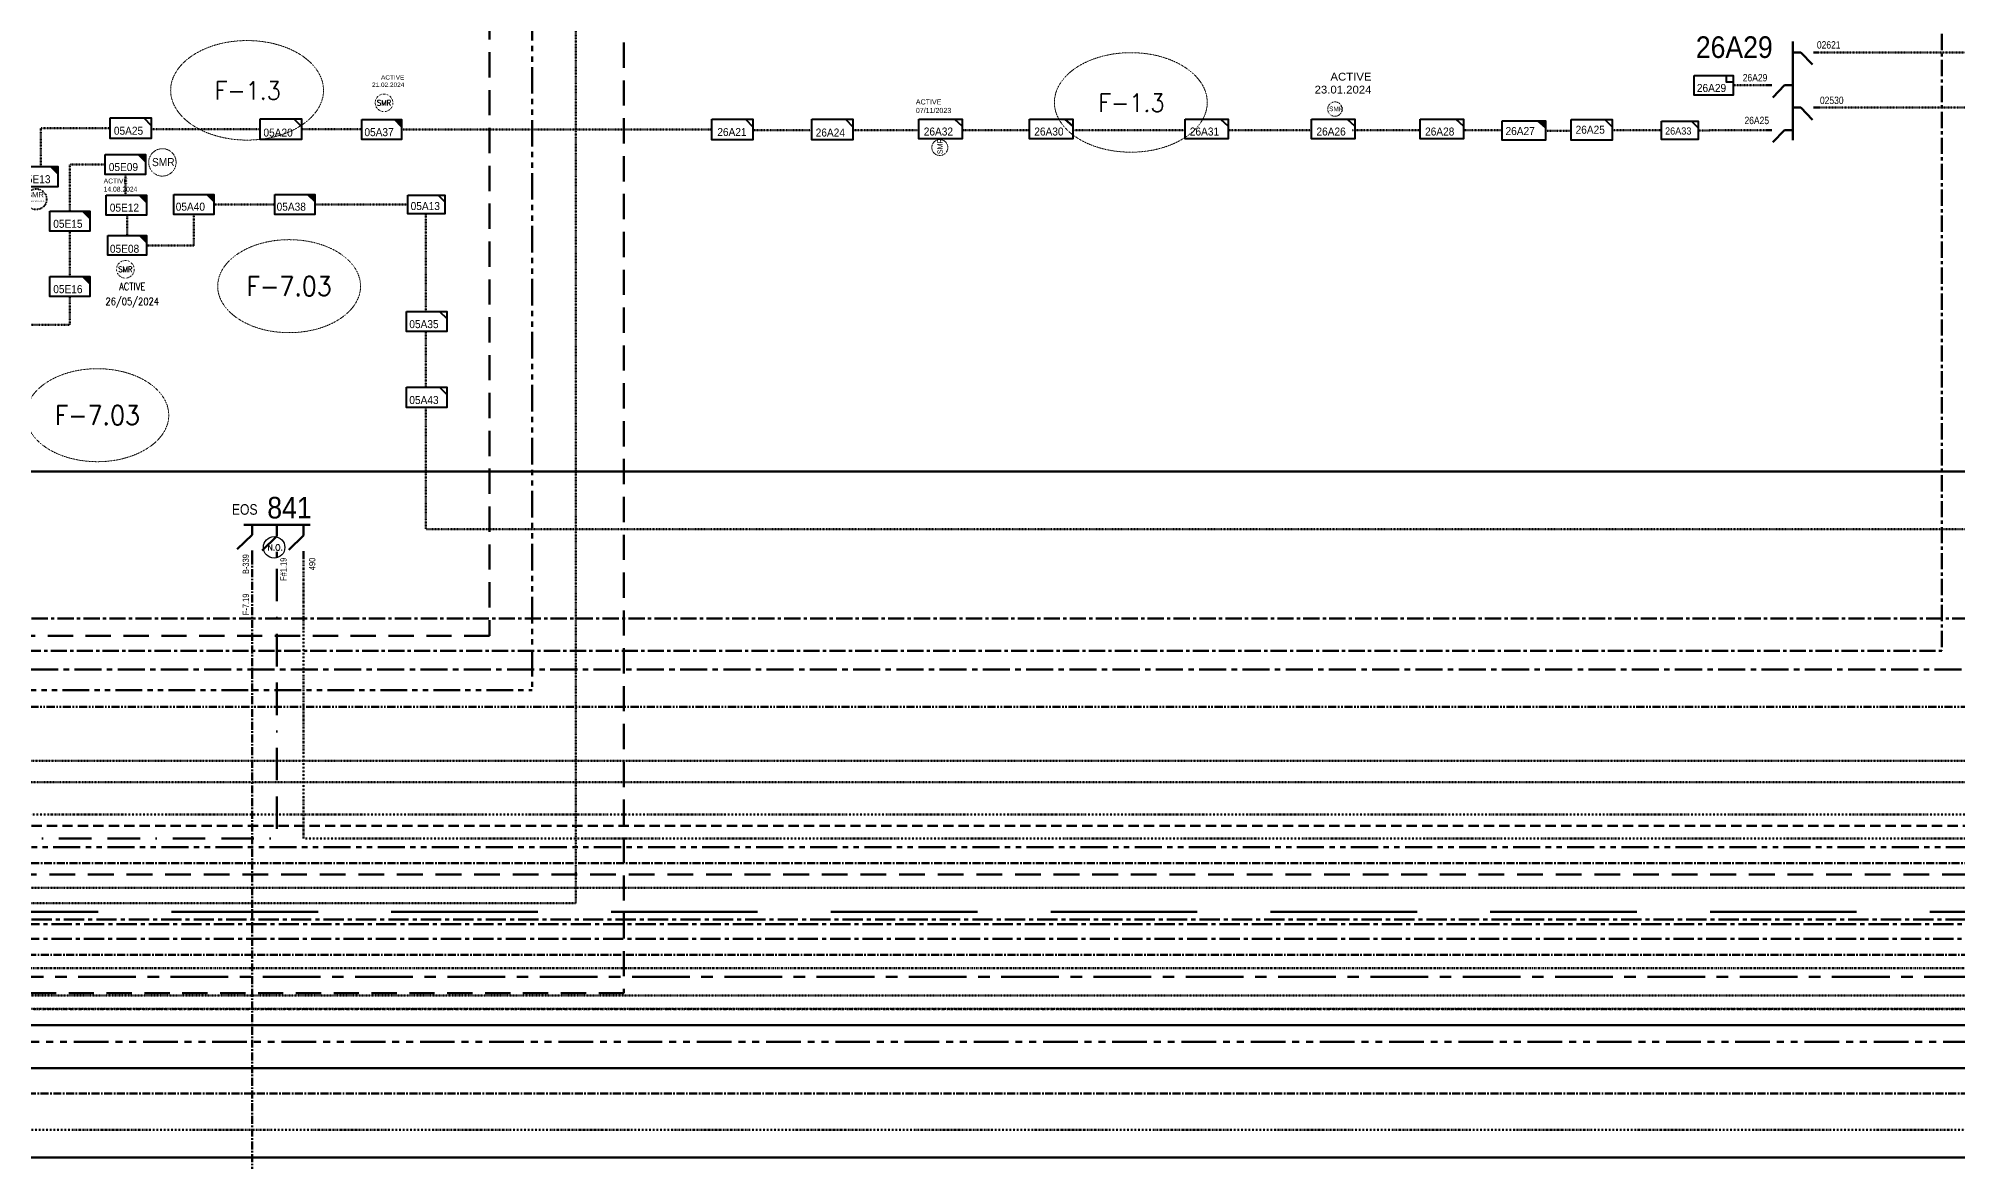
# Model space of a CAD drawing. Header units: metres. Extents: x 65984 to 144644, y -19036 to 23726.
# Drawn here: x 118576 to 119464, y 19806 to 20325 of the extents above; entities that cross this region are included whole.
import ezdxf
from ezdxf.enums import TextEntityAlignment as Align

# ---------------------------------------------------------------- set-up
doc = ezdxf.new("R2010")
doc.units = ezdxf.units.M
doc.header["$MEASUREMENT"] = 0
for name, pattern in [('( Border )', [1.75, 0.5, -0.25, 0.5, -0.25, 0, -0.25]), ('( Center )', [2, 1.25, -0.25, 0.25, -0.25]), ('( Phantom )', [2.5, 1.25, -0.25, 0.25, -0.25, 0.25, -0.25]), ('DGN Style 3', [0.013877, 0, -0.013877]), ('DGN Style 4', [1.6, 0.8, -0.4, 0, -0.4]), ('DGN Style 6', [1.9, 0.7, -0.4, 0, -0.4, 0, -0.4]), ('DGN Style 7', [2, 0.9, -0.4, 0.3, -0.4]), ('HIDDEN2', [2381.25, 1587.5, -793.75])]:
    doc.linetypes.add(name, pattern=pattern)
doc.layers.get('0').update_dxf_attribs({"color": 95, "lineweight": 40})
for name, color, linetype, lineweight in [('d_eos', 111, 'Continuous', 40), ('d_eos no', 121, 'Continuous', 40), ('d_switch', 95, 'Continuous', 40), ('d_tf no', 6, 'Continuous', 40), ('d_ug cable', 95, 'Continuous', 40), ('d_ug main line', 95, 'Continuous', 40), ('FDR  1  05', 172, 'Continuous', 40), ('FDR  1  08', 13, 'Continuous', 106), ('FDR  1  16', 234, 'Continuous', 40), ('fedr no', 95, 'Continuous', 40), ('Level 37', 7, 'Continuous', 0), ('O H MAIN FEEDER', 4, 'Continuous', 100), ('SW N O', 114, 'Continuous', 30)]:
    doc.layers.add(name, color=color, linetype=linetype, lineweight=lineweight)
doc.styles.add('NASKHF', font='naskhf.shx', dxfattribs={"height": 8})
doc.styles.get("Standard").update_dxf_attribs({"font": 'txt.shx'})
doc.styles.add('Style-Arial', font='arial.ttf')
doc.styles.add('Style-ENGINEERING', font='ENGINEERING.shx')
doc.styles.add('Style-msdefault', font='msdefault.shx')
doc.styles.add('Style-simplex', font='simplex.shx')
doc.styles.add('Style-STANDARD', font='STANDARD.shx')

# ---------------------------------------------------------------- blocks, each defined once
blk = doc.blocks.new('TF_8')
at = {"color": 0, "linetype": 'ByBlock', "lineweight": -2}
blk.add_line((6.3, 4.95), (9.9, 1.35), dxfattribs=at)
blk.add_3dface([(-10.1, 4.95), (9.9, 4.95), (9.9, -5.05), (-10.1, -5.05)], dxfattribs=at)
blk = doc.blocks.new('exist.us-1000kva')
at = {"color": 0, "linetype": 'ByBlock', "lineweight": -2, "flags": 128}
blk.add_lwpolyline([(40, 12.9), (32.8, 20), (40, 20)], close=True, dxfattribs=at)
at = {"color": 0, "linetype": 'ByBlock', "lineweight": -2, "extrusion": (0, 0, -1)}
blk.add_solid([(-40, 12.9), (-32.8, 20), (-40, 20)], dxfattribs=at)
at = {"color": 0, "linetype": 'ByBlock', "lineweight": -2, "xscale": 2, "yscale": 2}
blk.add_blockref('TF_8', (20.2, 10.1), dxfattribs=at)
blk = doc.blocks.new('*U892')
at = {"layer": 'SW N O', "color": 3}
blk.add_circle((0, 0), 16.8, dxfattribs=at)
at = {"layer": 'SW N O', "color": 3, "style": 'Style-STANDARD'}
blk.add_text('N.O.', height=9.6, dxfattribs=at).set_placement((1.7, -0.2), align=Align.MIDDLE_CENTER)
blk = doc.blocks.new('TF3')
at = {"color": 0, "linetype": 'ByBlock', "lineweight": -2}
for p, q in [((11.3, 9), (18.3, 9)), ((18.3, 9), (18.3, 2))]:
    blk.add_line(p, q, dxfattribs=at)
at = {"color": 0, "linetype": 'ByBlock', "lineweight": -2, "flags": 128}
blk.add_lwpolyline([(18.3, 2), (11.3, 2), (11.3, 9)], dxfattribs=at)
at = {"color": 0, "linetype": 'ByBlock', "lineweight": -2}
blk.add_3dface([(-21.7, 9), (18.3, 9), (18.3, -11), (-21.7, -11)], dxfattribs=at)
blk = doc.blocks.new('*U1664')
at = {"layer": 'FDR  1  05', "color": 17, "linetype": 'Continuous', "lineweight": 40, "flags": 128}
blk.add_lwpolyline([(20, 10), (20, 2.9), (12.8, 10)], close=True, dxfattribs=at)
at = {"layer": 'FDR  1  05', "color": 17, "linetype": 'Continuous', "lineweight": 40, "xscale": 2, "yscale": 2, "zscale": 0.8535245333131425, "rotation": 359.9999999999999}
blk.add_blockref('TF_8', (0.2, 0.1), dxfattribs=at)
blk = doc.blocks.new('*U2232')
at = {"layer": 'FDR  1  05', "color": 2, "linetype": 'Continuous', "lineweight": 40, "flags": 128}
blk.add_lwpolyline([(20, 10), (20, 2.9), (12.8, 10)], close=True, dxfattribs=at)
at = {"layer": 'FDR  1  05', "color": 2, "linetype": 'Continuous', "lineweight": 40, "xscale": 2, "yscale": 2, "zscale": 0.8535245333131425, "rotation": 359.9999999999999}
blk.add_blockref('TF_8', (0.2, 0.1), dxfattribs=at)
blk = doc.blocks.new('*U3828')
at = {"color": 2, "linetype": 'DGN Style 3'}
blk.add_circle((0, 0), 40.1, dxfattribs=at)
at = {"color": 1, "style": 'Style-ENGINEERING', "width": 1.09375}
blk.add_text('SMR', height=20.04, dxfattribs=at).set_placement((29.5, 7.3), align=Align.RIGHT)
at = {"color": 7, "true_color": 0xffffff, "insert": (-35.1, -5.1), "char_height": 5.833, "width": 324.554, "attachment_point": 1}
blk.add_mtext('\\fCalibri|b0|i0|c178178|p39;ACTIVE 18.09.2023\\P', dxfattribs=at)

msp = doc.modelspace()

# ---------------------------------------------------------------- linework, layer by layer
at = {"color": 1, "linetype": 'DGN Style 3', "lineweight": 140, "flags": 128}
msp.add_lwpolyline([(125582.62, 22197.14), (125784.7, 22197.14), (125784.7, 19882.81), (116946.75, 19882.81), (116946.75, 20259.6), (116860.93, 20259.72)], dxfattribs=at)
at = {"color": 3, "linetype": 'DGN Style 3', "lineweight": 140, "flags": 128}
msp.add_lwpolyline([(116807.75, 20242.14), (116807.75, 20219.48), (116935.18, 20219.48), (116935.18, 19876.71), (125825.53, 19876.71), (125825.53, 22095.41), (125562.34, 22095.41)], dxfattribs=at)
at = {"color": 1, "linetype": 'DGN Style 4', "lineweight": 70, "flags": 128}
msp.add_lwpolyline([(128559.87, 20572.74), (128559.87, 20579.03), (128073.94, 20579.03), (128073.94, 21718.25), (128073.94, 21718.25), (125710.48, 21718.25), (125710.48, 19820.77), (115844.17, 19820.77), (115844.17, 19939.02)], dxfattribs=at)
at = {"layer": 'd_eos', "color": 2, "linetype": 'Continuous', "lineweight": 211, "ltscale": 0.54966}
for p, q in [((119387.59, 20278.37), (119387.59, 20323.94)), ((119387.59, 20318.86), (119391.31, 20318.86)), ((119391.31, 20318.86), (119396.76, 20313.25)), ((119397.28, 20318.86), (119399.55, 20318.86)), ((119377.89, 20303.7), (119375.63, 20303.7)), ((119383.86, 20303.7), (119378.41, 20298.09)), ((119387.58, 20303.7), (119383.86, 20303.7)), ((119387.59, 20293.36), (119391.32, 20293.36)), ((119391.32, 20293.36), (119396.76, 20287.74)), ((119397.28, 20293.36), (119399.55, 20293.36)), ((119377.89, 20282.95), (119375.63, 20282.95)), ((119383.86, 20282.95), (119378.41, 20277.34)), ((119387.59, 20282.95), (119383.86, 20282.95))]:
    msp.add_line(p, q, dxfattribs=at)
at = {"layer": 'd_eos', "color": 7, "linetype": 'Continuous', "lineweight": 211, "ltscale": 0.625574}
for p, q in [((118702.08, 20100.47), (118671.48, 20100.47)), ((118675.28, 20100.47), (118675.28, 20095.91)), ((118686.75, 20099.81), (118686.75, 20095.25)), ((118699.08, 20100.11), (118699.08, 20095.55)), ((118675.28, 20095.91), (118668.42, 20089.25)), ((118686.75, 20095.25), (118679.88, 20088.59)), ((118699.08, 20095.55), (118692.22, 20088.89)), ((118675.28, 20088.62), (118675.28, 20085.85)), ((118686.75, 20087.96), (118686.75, 20085.19)), ((118699.08, 20088.26), (118699.08, 20085.49))]:
    msp.add_line(p, q, dxfattribs=at)
at = {"layer": 'd_ug cable', "color": 17, "linetype": 'DGN Style 3', "lineweight": 158}
msp.add_line((119360.13, 20303.7), (119375.63, 20303.7), dxfattribs=at)
at = {"layer": 'd_ug cable', "color": 17, "linetype": 'DGN Style 3', "lineweight": 100}
for p, q in [((118679.06, 20283.35), (118628.66, 20283.35)), ((118698.06, 20283.35), (118725.99, 20283.35))]:
    msp.add_line(p, q, dxfattribs=at)
at = {"layer": 'd_ug cable', "color": 22, "linetype": 'DGN Style 3', "lineweight": 211}
for p, q in [((118616.69, 20262.41), (118616.69, 20252.88)), ((118591.02, 20236.17), (118591.02, 20215.22)), ((118626.47, 20229.68), (118648.4, 20229.68)), ((118591.02, 20205.96), (118591.02, 20192.86)), ((118566.03, 20192.86), (118591.02, 20192.86))]:
    msp.add_line(p, q, dxfattribs=at)
at = {"layer": 'd_ug cable', "color": 22, "linetype": 'DGN Style 3', "lineweight": 100}
for p, q in [((118617.52, 20234.16), (118617.52, 20243.63)), ((118657.62, 20248.59), (118685.83, 20248.59)), ((118704.27, 20248.59), (118747.33, 20248.59)), ((118755.62, 20164.44), (118755.62, 20189.83))]:
    msp.add_line(p, q, dxfattribs=at)
at = {"layer": 'd_ug cable', "color": 11, "linetype": 'DGN Style 3', "lineweight": 100, "flags": 128}
msp.add_lwpolyline([(116936.07, 20791.07), (116989.75, 20791.07), (116989.75, 20008.05), (117030.6, 20008.05), (117030.6, 19932.59), (125125.2, 19932.59), (125125.2, 22069.98), (125473.72, 22069.98)], dxfattribs=at)
at = {"layer": 'd_ug cable', "color": 30, "linetype": 'DGN Style 3', "lineweight": 140, "flags": 128}
msp.add_lwpolyline([(123535.66, 20621.08), (123496.41, 20621.08), (123496.41, 19991.38), (117971.14, 19991.38), (117971.14, 20024.1)], dxfattribs=at)
at = {"layer": 'd_ug cable', "color": 234, "linetype": 'DGN Style 3', "lineweight": 158, "flags": 128}
msp.add_lwpolyline([(118824.92, 20529.48), (118824.92, 19925.6), (117333.78, 19925.6), (117333.78, 19949.75)], dxfattribs=at)
at = {"layer": 'd_ug cable', "color": 17, "linetype": 'DGN Style 3', "lineweight": 158, "flags": 128}
for points in [[(119399.55, 20318.86), (119706.62, 20318.86), (119706.62, 20329.85)], [(118887.84, 20283.21), (118744.43, 20283.21)], [(118906.84, 20282.95), (118934.1, 20282.95)], [(118953.1, 20282.95), (118983.61, 20282.95)], [(119003.61, 20282.95), (119034.7, 20282.95)], [(119054.7, 20282.95), (119106.62, 20282.95)], [(119126.62, 20282.95), (119165.17, 20282.95)], [(119183.85, 20282.95), (119215.38, 20282.95)], [(119235.38, 20282.95), (119253.4, 20282.95)], [(119273.28, 20282.68), (119285.15, 20282.68)], [(119304.03, 20282.9), (119326.85, 20282.98)], [(119343.95, 20282.84), (119375.63, 20282.95)]]:
    msp.add_lwpolyline(points, dxfattribs=at)
at = {"layer": 'd_ug cable', "color": 17, "linetype": 'DGN Style 3', "lineweight": 100, "flags": 128}
for points in [[(119806.14, 20318.37), (119806.14, 20293.36), (119399.55, 20293.36)], [(118609.66, 20283.82), (118577.69, 20283.82), (118577.69, 20266.06)]]:
    msp.add_lwpolyline(points, dxfattribs=at)
at = {"layer": 'd_ug cable', "color": 22, "linetype": 'DGN Style 3', "lineweight": 211, "flags": 128}
for points in [[(118607.43, 20267.04), (118590.97, 20267.04), (118590.97, 20245.46)], [(118648.4, 20229.68), (118648.4, 20243.98)]]:
    msp.add_lwpolyline(points, dxfattribs=at)
at = {"layer": 'd_ug cable', "color": 98, "linetype": 'HIDDEN2', "lineweight": 158, "ltscale": 0.003}
msp.add_lwpolyline([(118030.35, 19961.35), (119509.46, 19961.35)], dxfattribs=at)
at = {"layer": 'd_ug cable', "color": 2, "linetype": 'DGN Style 4', "lineweight": 13}
for centre in [(118736.31, 20295.58), (118616.71, 20218.61)]:
    msp.add_circle(centre, 4.07, dxfattribs=at)
at = {"layer": 'd_ug cable', "color": 2, "linetype": 'DGN Style 3', "lineweight": 13}
for centre, radius in [((119175.93, 20292.68), 3.33), ((118993.26, 20274.9), 3.7), ((118633.82, 20268.04), 6.34)]:
    msp.add_circle(centre, radius, dxfattribs=at)
at = {"layer": 'd_ug main line', "color": 160, "linetype": 'DGN Style 3', "lineweight": 140, "true_color": 0x0d31ff}
msp.add_line((125133.44, 19981.46), (117675.79, 19981.46), dxfattribs=at)
at = {"layer": 'd_ug main line', "color": 17, "linetype": '( Center )', "lineweight": 158, "ltscale": 2.94}
msp.add_line((119541.2, 19944.1), (118037.61, 19944.1), dxfattribs=at)
at = {"layer": 'd_ug main line', "color": 194, "linetype": 'HIDDEN2', "lineweight": 140, "ltscale": 0.042676}
msp.add_line((125514.47, 19921.46), (117658.12, 19921.46), dxfattribs=at)
at = {"layer": 'd_ug main line', "color": 194, "linetype": '( Center )', "lineweight": 158, "ltscale": 2.94, "flags": 128}
msp.add_lwpolyline([(116768.12, 20333.05), (116768.12, 20291.33), (116969.97, 20291.33), (116969.97, 20103.25), (117041.44, 20103.25), (117041.44, 19837.49), (125796.74, 19837.49), (125796.74, 22228.74), (125677.36, 22228.74)], dxfattribs=at)
at = {"layer": 'd_ug main line', "color": 200, "linetype": '( Phantom )', "lineweight": 106, "ltscale": 12.802868, "flags": 128}
msp.add_lwpolyline([(125624.05, 21392.22), (125624.05, 19861.46), (118524.97, 19861.46), (118524.97, 20122.61), (118499.59, 20122.61)], dxfattribs=at)
at = {"layer": 'd_ug main line', "color": 200, "linetype": 'DGN Style 7', "lineweight": 80, "flags": 128}
msp.add_lwpolyline([(117122.19, 19949.75), (117122.19, 19895.4), (125326.12, 19895.4), (125326.12, 21307.97)], dxfattribs=at)
at = {"layer": 'd_ug main line', "color": 3, "linetype": '( Center )', "lineweight": 140, "ltscale": 2.94, "flags": 128}
msp.add_lwpolyline([(125541.32, 21250.02), (125541.32, 19901.6), (117708.12, 19901.6), (117708.12, 20550.69), (117719.82, 20550.69)], dxfattribs=at)
at = {"layer": 'd_ug main line', "color": 22, "linetype": 'DGN Style 6', "lineweight": 140, "flags": 128}
msp.add_lwpolyline([(125590.69, 21115.95), (125590.69, 19876.46), (117300.1, 19876.46), (117300.27, 19955.54)], dxfattribs=at)
at = {"layer": 'd_ug main line', "color": 1, "linetype": 'HIDDEN2', "lineweight": 158, "ltscale": 0.00735}
for points in [[(118814.59, 20984.05), (118785.03, 20984.05), (118785.03, 20049.16), (118023.71, 20049.16), (118023.71, 20253.35), (117806.81, 20253.35), (117806.81, 20213.23)], [(118894.53, 20428.45), (118847.21, 20428.45), (118847.21, 19883.98)]]:
    msp.add_lwpolyline(points, dxfattribs=at)
at = {"layer": 'd_ug main line', "color": 60, "linetype": 'DGN Style 4', "lineweight": 140, "flags": 128}
msp.add_lwpolyline([(118699.08, 20085.49), (118699.08, 19955.46), (123510.56, 19955.46), (123510.56, 20787.74), (123417, 20787.74), (123417, 20795.37)], dxfattribs=at)
at = {"layer": 'd_ug main line', "color": 6, "linetype": '( Phantom )', "lineweight": 140, "ltscale": 9.8, "flags": 128}
for points in [[(118839.61, 20718.36), (118804.84, 20718.36), (118804.84, 20024.06)], [(118134.87, 20061.26), (118145.81, 20061.26), (118145.81, 20024.06), (118804.84, 20024.06)]]:
    msp.add_lwpolyline(points, dxfattribs=at)
at = {"layer": 'd_ug main line', "color": 111, "linetype": '( Phantom )', "lineweight": 158, "ltscale": 3, "flags": 128}
msp.add_lwpolyline([(118029.23, 20387.73), (118042.05, 20387.73), (118042.05, 20016.29), (119476.67, 20016.29), (119476.67, 20403.68), (119404.03, 20403.68)], dxfattribs=at)
at = {"layer": 'd_ug main line', "color": 215, "linetype": '( Center )', "lineweight": 158, "ltscale": 10, "flags": 128}
msp.add_lwpolyline([(124020.03, 20259.15), (124020.03, 20033.51), (118051.2, 20033.51)], dxfattribs=at)
at = {"layer": 'd_ug main line', "color": 22, "linetype": '( Phantom )', "lineweight": 100, "ltscale": 10, "flags": 128}
msp.add_lwpolyline([(125145.86, 19951.46), (118427.64, 19951.46), (118427.64, 20158.21)], dxfattribs=at)
at = {"layer": 'd_ug main line', "color": 60, "linetype": '( Center )', "lineweight": 140, "ltscale": 2.94, "flags": 128}
msp.add_lwpolyline([(118675.28, 20085.85), (118675.28, 19753.66), (114724.51, 19753.66), (114724.51, 19938.31), (114724.51, 19938.31), (114724.51, 20131.51)], dxfattribs=at)
at = {"layer": 'd_ug main line', "color": 60, "linetype": '( Border )', "lineweight": 140, "ltscale": 30, "flags": 128}
msp.add_lwpolyline([(118007.4, 19955.46), (118686.75, 19955.46), (118686.75, 20086.57)], dxfattribs=at)
at = {"layer": 'd_ug main line', "color": 1, "linetype": 'HIDDEN2', "lineweight": 140, "ltscale": 0.00735}
msp.add_lwpolyline([(118847.21, 19883.98), (117843.68, 19883.98), (117843.68, 20054.51)], dxfattribs=at)
at = {"layer": 'd_ug main line', "color": 157, "linetype": 'DGN Style 4', "lineweight": 140, "flags": 128}
msp.add_lwpolyline([(125140.11, 19966.46), (117620.71, 19966.46), (117620.71, 20026.33)], dxfattribs=at)
at = {"layer": 'd_ug main line', "color": 36, "linetype": 'HIDDEN2', "lineweight": 70, "ltscale": 0.0075}
msp.add_lwpolyline([(117063.5, 19958.15), (117063.5, 19938.86), (125152.61, 19938.86)], dxfattribs=at)
at = {"layer": 'FDR  1  08', "color": 22, "linetype": 'DGN Style 3', "lineweight": 140, "flags": 128}
for points in [[(118755.64, 20199.07), (118755.64, 20244.32)], [(123432.83, 20098.38), (118755.64, 20098.38), (118755.64, 20154.68)]]:
    msp.add_lwpolyline(points, dxfattribs=at)
at = {"layer": 'FDR  1  16', "color": 30, "linetype": '( Center )', "lineweight": 70, "ltscale": 7.500037}
msp.add_line((125362.7, 19917.94), (117057.36, 19917.94), dxfattribs=at)
at = {"layer": 'FDR  1  16', "color": 154, "linetype": '( Center )', "lineweight": 106, "ltscale": 7.500037, "flags": 128}
msp.add_lwpolyline([(116110.23, 19993.55), (116110.23, 19915.89), (125674.45, 19915.89), (125674.45, 21860.43), (125695.57, 21860.43)], dxfattribs=at)
at = {"layer": 'FDR  1  16', "color": 1, "linetype": '( Center )', "lineweight": 70, "ltscale": 7.500037, "flags": 128}
msp.add_lwpolyline([(125488.92, 21502.07), (125488.92, 19909.03), (117049.6, 19909.03), (117049.6, 19946.81)], dxfattribs=at)
at = {"layer": 'FDR  1  16', "color": 1, "linetype": '( Center )', "lineweight": 211, "ltscale": 21.338113, "flags": 128}
msp.add_lwpolyline([(125575.6, 21301.98), (125575.6, 19891.46), (117648.12, 19891.46), (117648.12, 20163.42)], dxfattribs=at)
at = {"layer": 'FDR  1  16', "color": 41, "linetype": '( Center )', "lineweight": 158, "ltscale": 6, "flags": 128}
msp.add_lwpolyline([(119426.01, 20464.94), (119456.5, 20464.94), (119456.5, 20042.24), (118015.24, 20042.24), (118015.24, 20247.97), (117831.35, 20247.97), (117831.35, 20213.23)], dxfattribs=at)
at = {"layer": 'FDR  1  16', "color": 55, "linetype": '( Center )', "lineweight": 140, "ltscale": 6, "flags": 128}
msp.add_lwpolyline([(118402.12, 20077.9), (118402.12, 20057.1), (119525.86, 20057.1), (119525.86, 20471.03), (119537.16, 20471.03)], dxfattribs=at)
at = {"layer": 'fedr no', "color": 82, "linetype": 'DGN Style 3', "lineweight": 13, "true_color": 0x1dc70e}
for centre, major_axis in [((118672.97, 20301.36), (35.33, 0)), ((119081.58, 20295.76), (35.33, 0)), ((118692.41, 20210.81), (33.02, 0)), ((118603.74, 20151.15), (33.02, 0))]:
    msp.add_ellipse(centre, major_axis=major_axis, ratio=0.651175, dxfattribs=at)
at = {"layer": 'O H MAIN FEEDER', "color": 200, "lineweight": 211, "ltscale": 0.426762}
msp.add_line((123894.79, 20125.13), (118552.79, 20125.13), dxfattribs=at)
at = {"layer": 'O H MAIN FEEDER', "color": 214, "lineweight": 211, "ltscale": 30}
msp.add_line((125693.17, 19849.27), (115522.88, 19849.27), dxfattribs=at)
at = {"layer": 'O H MAIN FEEDER', "color": 5, "lineweight": 211, "ltscale": 30, "flags": 128}
msp.add_lwpolyline([(111246.02, 19990.04), (113139.15, 19990.04), (113139.15, 19807.97), (133226.21, 19808), (133226.21, 22351.15), (129774.36, 22351.15)], dxfattribs=at)
at = {"layer": 'O H MAIN FEEDER', "color": 95, "lineweight": 211, "ltscale": 0.426762, "flags": 128}
msp.add_lwpolyline([(125714.54, 20280.94), (125714.54, 19869.08), (116079.89, 19869.08)], dxfattribs=at)

# ---------------------------------------------------------------- block references
at = {"color": 1, "xscale": 0.12, "yscale": 0.12, "zscale": 0.12}
msp.add_blockref('*U3828', (118575.48, 20251.01), dxfattribs=at)
at = {"layer": 'FDR  1  05', "color": 17, "linetype": 'Continuous', "lineweight": 40, "rotation": 359.9999999999999}
for name, p, xscale, yscale, zscale in [('TF3', (119351.88, 20304.15), 0.45095132013953, 0.45095132013953, 0.1300771388769227), ('TF_8', (118619.25, 20283.87), 0.95, 0.95, 0.4267622666565712), ('TF_8', (118688.66, 20283.4), 0.9499999999999998, 0.9499999999999998, 0.4267622666565712), ('TF_8', (118897.44, 20283.26), 0.9499999999999998, 0.9499999999999998, 0.4267622666565712), ('TF_8', (118943.69, 20283.26), 0.9499999999999998, 0.9499999999999998, 0.4267622666565712), ('TF_8', (119294.69, 20283.18), 0.9499999999999998, 0.9499999999999998, 0.4267622666565712), ('TF_8', (119335.49, 20282.89), 0.8549999999999999, 0.8549999999999999, 0.3840860399909141)]:
    msp.add_blockref(name, p, dxfattribs=dict(at, xscale=xscale, yscale=yscale, zscale=zscale))
at = {"layer": 'FDR  1  05', "color": 2, "linetype": 'Continuous', "lineweight": 40, "zscale": 0.4267622666565712, "rotation": 359.9999999999999}
for p, xscale, yscale in [((118725.99, 20278.6), 0.4609359004953877, 0.4609359004953877), ((118607.43, 20262.41), 0.4630510006237882, 0.4630510006237882), ((118566.96, 20256.8), 0.4630510006237882, 0.4630510006237882), ((118608.57, 20225.21), 0.4474623447902317, 0.4474623447902317)]:
    msp.add_blockref('exist.us-1000kva', p, dxfattribs=dict(at, xscale=xscale, yscale=yscale))
at = {"layer": 'FDR  1  05', "color": 2, "linetype": 'Continuous', "lineweight": 40, "xscale": 0.5, "yscale": 0.45, "zscale": 0.5}
for p in [(118993.62, 20283.47), (119175.18, 20283.47)]:
    msp.add_blockref('*U2232', p, dxfattribs=at)
at = {"layer": 'FDR  1  05', "color": 17, "linetype": 'Continuous', "lineweight": 40, "xscale": 0.5, "yscale": 0.45}
for name, p, zscale in [('*U1664', (119044.71, 20283.47), 0.5), ('*U1664', (119116.62, 20283.47), 0.5), ('*U1664', (119225.39, 20283.47), 0.5), ('exist.us-1000kva', (119253.28, 20278.32), 0.4267622666565712)]:
    msp.add_blockref(name, p, dxfattribs=dict(at, zscale=zscale))
at = {"layer": 'FDR  1  05', "color": 22, "linetype": 'Continuous', "lineweight": 40, "zscale": 0.4267622666565712, "rotation": 359.9999999999999}
for name, p, xscale, yscale in [('exist.us-1000kva', (118607.89, 20243.63), 0.4630510006237882, 0.4630510006237882), ('exist.us-1000kva', (118639.18, 20243.98), 0.4609359004953877, 0.4609359004953877), ('exist.us-1000kva', (118685.83, 20243.98), 0.4609359004953877, 0.4609359004953877), ('TF_8', (118755.95, 20248.63), 0.8535245333131425, 0.8535245333131425), ('exist.us-1000kva', (118581.76, 20236.17), 0.4630510006237882, 0.4630510006237882), ('exist.us-1000kva', (118581.76, 20205.96), 0.4630510006237882, 0.4630510006237882), ('TF_8', (118756.12, 20194.54), 0.9316835556072044, 0.9316835556072044), ('TF_8', (118756.12, 20159.44), 0.9316835556072044, 0.9316835556072044)]:
    msp.add_blockref(name, p, dxfattribs=dict(at, xscale=xscale, yscale=yscale))
at = {"layer": 'SW N O', "color": 3, "xscale": 0.2950694635422144, "yscale": 0.2950694635422144, "zscale": 0.2950694635422144}
msp.add_blockref('*U892', (118685.49, 20090.04), dxfattribs=at)

# ---------------------------------------------------------------- texts
at = {"color": 4, "attachment_point": 9}
for s, insert, char_height in [('\\FENGINEERING;\\H1x;\\W1.09375;ACTIVE\\P21.02.2024', (118745.68, 20302.88), 2.0405), ('\\FENGINEERING;\\H1x;\\W1.09375;ACTIVE\\P23.01.2024', (119192.84, 20299.83), 3.5923)]:
    msp.add_mtext(s, dxfattribs=dict(at, insert=insert, char_height=char_height))
at = {"layer": 'd_eos no', "color": 2, "linetype": 'Continuous', "lineweight": 140, "style": 'Style-Arial', "width": 0.88}
msp.add_text('26A29', height=10, dxfattribs=at).set_placement((119378.35, 20326.32), align=Align.TOP_RIGHT)
at = {"layer": 'd_eos no', "color": 7, "linetype": 'Continuous', "lineweight": 140, "style": 'Style-Arial', "width": 0.88}
msp.add_text('841', height=10, dxfattribs=at).set_placement((118682.32, 20113.39), align=Align.TOP_LEFT)
at = {"layer": 'd_switch', "color": 206, "linetype": 'Continuous', "lineweight": 30, "style": 'Style-ENGINEERING', "width": 0.857143}
msp.add_text('02621', height=3.43, rotation=0.00652, dxfattribs=at).set_placement((119409.71, 20320.65), align=Align.RIGHT)
for s, p in [('26A29', (119364.5, 20305.49)), ('02530', (119400.19, 20295.01)), ('26A25', (119365.29, 20285.71))]:
    msp.add_text(s, height=3.43, dxfattribs=at).set_placement(p)
at = {"layer": 'd_switch', "color": 55, "linetype": 'Continuous', "lineweight": 30, "style": 'Style-msdefault', "width": 0.857143}
for s, p in [('B-339', (118670.91, 20077.68)), ('F-7.19', (118670.91, 20058.68))]:
    msp.add_text(s, height=2.92, rotation=90, dxfattribs=at).set_placement(p, align=Align.TOP_LEFT)
for s, p in [('F#1.19', (118688.32, 20085.27)), ('490', (118701.59, 20085.27))]:
    msp.add_text(s, height=2.92, rotation=90, dxfattribs=at).set_placement(p, align=Align.TOP_RIGHT)
at = {"layer": 'd_tf no', "color": 17, "linetype": 'Continuous', "lineweight": 40, "style": 'Style-msdefault', "width": 0.945946}
for s, height, p in [('26A29', 3.7, (119343.29, 20304.29)), ('26A25', 3.7, (119287.21, 20284.99)), ('05A25', 3.7, (118611.38, 20284.52)), ('05A20', 3.7, (118680.54, 20283.66)), ('26A21', 3.7, (118890.38, 20283.94)), ('26A24', 3.7, (118935.87, 20283.68)), ('26A30', 3.7, (119036.94, 20284.15)), ('26A31', 3.7, (119108.85, 20284.15)), ('26A28', 3.7, (119217.62, 20284.15)), ('26A27', 3.7, (119254.82, 20284.38)), ('26A33', 3.33, (119328.57, 20284.22))]:
    msp.add_text(s, height=height, dxfattribs=at).set_placement(p, align=Align.TOP_LEFT)
at = {"layer": 'd_tf no', "color": 1, "linetype": 'Continuous', "lineweight": 13, "ltscale": 0.6561, "style": 'Style-simplex', "width": 0.909091}
for p in [(118736.3, 20295.58), (118616.71, 20218.61)]:
    msp.add_text('SMR', height=2.596, dxfattribs=at).set_placement(p, align=Align.MIDDLE_CENTER)
at = {"layer": 'd_tf no', "color": 1, "linetype": 'Continuous', "lineweight": 40, "style": 'Style-msdefault', "width": 0.945946}
for height, p in [(2.153, (119173.26, 20293.87)), (3.719, (118629.01, 20270.03))]:
    msp.add_text('SMR', height=height, dxfattribs=at).set_placement(p, align=Align.TOP_LEFT)
at = {"layer": 'd_tf no', "color": 121, "linetype": 'Continuous', "lineweight": 40, "style": 'Style-msdefault', "width": 0.945946}
for s, p in [('05A37', (118727.22, 20283.86)), ('26A26', (119167.4, 20284.15))]:
    msp.add_text(s, height=3.7, dxfattribs=at).set_placement(p, align=Align.TOP_LEFT)
at = {"layer": 'd_tf no', "color": 2, "linetype": 'Continuous', "lineweight": 40, "style": 'Style-msdefault', "width": 0.945946}
for s, p in [('26A32', (118985.84, 20284.15)), ('05E09', (118609.03, 20267.73)), ('05E13', (118568.56, 20262.12)), ('05E08', (118609.55, 20229.95))]:
    msp.add_text(s, height=3.7, dxfattribs=at).set_placement(p, align=Align.TOP_LEFT)
at = {"layer": 'd_tf no', "color": 1, "linetype": 'Continuous', "lineweight": 40, "style": 'Style-msdefault', "width": 0.945946}
msp.add_text('SMR', height=2.392, rotation=90, dxfattribs=at).set_placement((118992.18, 20271.84), align=Align.TOP_LEFT)
at = {"layer": 'd_tf no', "color": 22, "linetype": 'Continuous', "lineweight": 40, "style": 'Style-msdefault', "width": 0.945946}
for s, p in [('05A13', (118748.6, 20249.7)), ('05E15', (118583.36, 20241.49)), ('05E12', (118609.49, 20248.95)), ('05A40', (118639.98, 20249.4)), ('05A38', (118686.63, 20249.4)), ('05E16', (118583.36, 20211.27)), ('05A35', (118747.98, 20195.1)), ('05A43', (118747.98, 20160.01))]:
    msp.add_text(s, height=3.7, dxfattribs=at).set_placement(p, align=Align.TOP_LEFT)
at = {"layer": 'd_tf no', "color": 121, "linetype": 'Continuous', "lineweight": 40, "attachment_point": 1, "style": 'NASKHF'}
for s, insert, char_height in [('\\Fmsdefault;\\H1x;\\W0.945946;ACTIVE\\P07/11/2023\\P', (118982.18, 20297.2), 2.3775), ('\\Fmsdefault;\\H1x;\\W0.945946;ACTIVE\\P14.08.2024', (118606.67, 20260.56), 2.2617)]:
    msp.add_mtext(s, dxfattribs=dict(at, insert=insert, char_height=char_height))
at = {"layer": 'd_tf no', "color": 111, "linetype": 'Continuous', "lineweight": 13, "insert": (118619.89, 20206.62), "char_height": 3.4222, "attachment_point": 5, "line_spacing_factor": 1.2, "style": 'Style-STANDARD'}
msp.add_mtext('\\H1x;\\W0.909091;ACTIVE\\P26/05/2024', dxfattribs=at)
at = {"layer": 'fedr no', "color": 6, "linetype": 'Continuous', "lineweight": 40, "attachment_point": 5, "style": 'Style-STANDARD'}
for s, insert, char_height in [('F-1.3', (118673.29, 20301.23), 8.326), ('F-1.3', (119081.89, 20295.62), 8.326), ('F-7.03', (118692.41, 20210.81), 8.852), ('F-7.03', (118603.74, 20151.15), 8.852)]:
    msp.add_mtext(s, dxfattribs=dict(at, insert=insert, char_height=char_height))
at = {"layer": 'Level 37', "color": 7, "linetype": 'Continuous', "lineweight": 100, "style": 'Style-msdefault', "width": 0.86}
msp.add_text('EOS', height=4.9, rotation=0.00037, dxfattribs=at).set_placement((118677.83, 20110.02), align=Align.TOP_RIGHT)

doc.saveas('drawing.dxf')
